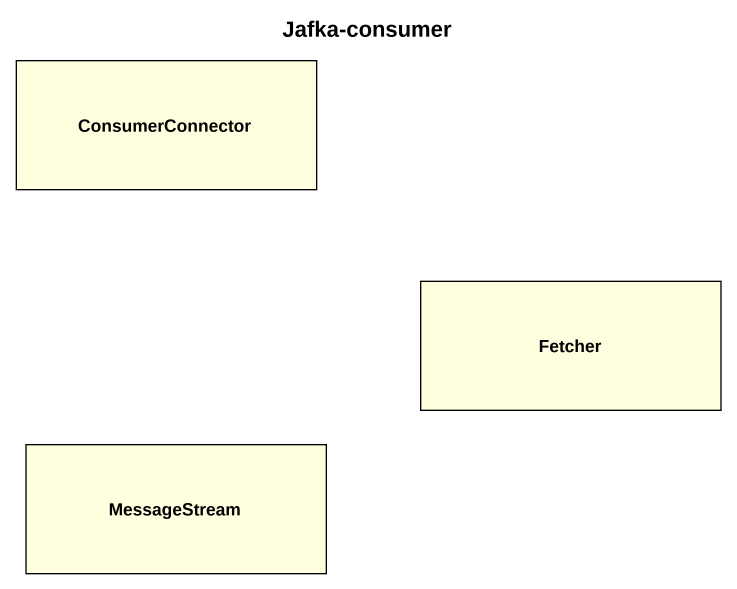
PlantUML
@startuml
title Jafka-consumer
rectangle ConsumerConnector #FFFFE0
rectangle Fetcher #FFFFE0
rectangle MessageStream #FFFFE0
@enduml
